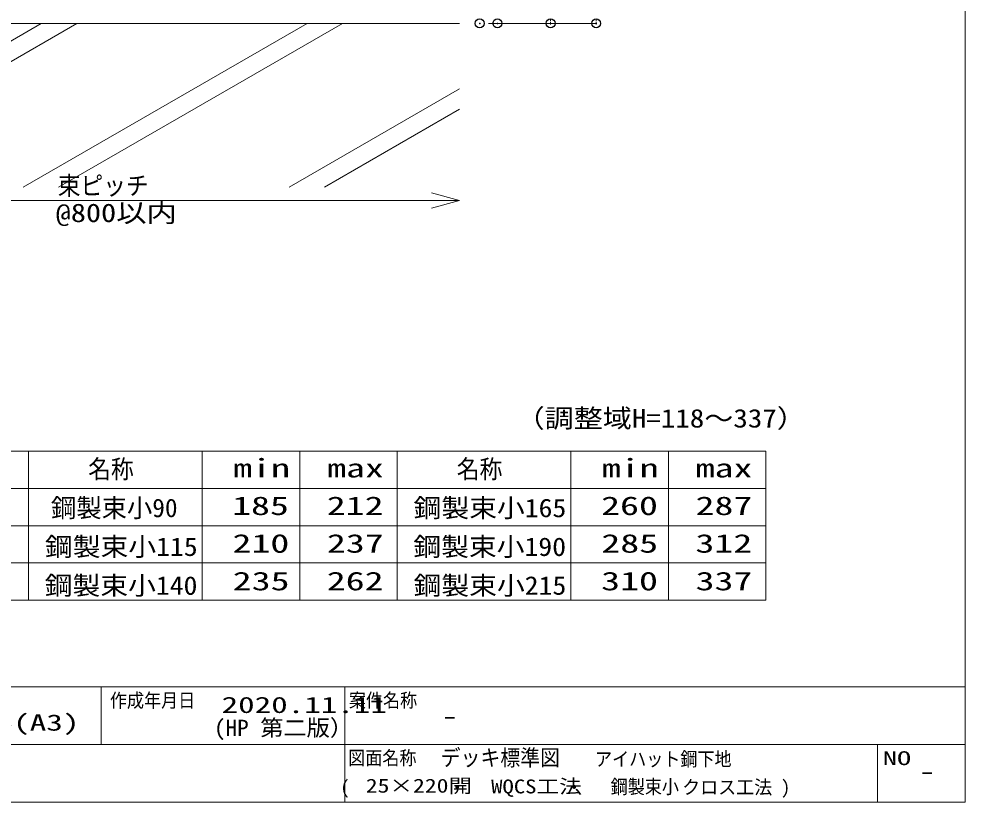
# Model space of a CAD drawing. Units: millimetres, scale not verified. Extents: x -4131 to 4169, y -981 to 998.
# Drawn here: x 1535 to 2069, y -981 to -539 of the extents above; entities that cross this region are included whole.
import ezdxf
from ezdxf.enums import TextEntityAlignment as Align

# ---------------------------------------------------------------- set-up
doc = ezdxf.new("R2010")
doc.units = ezdxf.units.MM
doc.header["$LTSCALE"] = 10
doc.header["$PDMODE"] = 32
doc.header["$PDSIZE"] = 5
for name, color, linetype, lineweight in [('0-0_図枠', 7, 'Continuous', 9), ('0-2_文字', 4, 'Continuous', 9), ('0-3_寸法', 7, 'Continuous', 9), ('0-4_一般', 4, 'Continuous', 9), ('0-6_0', 7, 'Continuous', 9)]:
    doc.layers.add(name, color=color, linetype=linetype, lineweight=lineweight)
doc.layers.add('0-7_DEFPOINTS', color=7, linetype='Continuous')
doc.styles.add('ＭＳ ゴシック', font='')
doc.styles.get('ＭＳ ゴシック').set_extended_font_data('MS Gothic')

# ---------------------------------------------------------------- blocks, each defined once
blk = doc.blocks.new('シンボル-35')
at = {"layer": '0-0_図枠', "style": 'ＭＳ ゴシック'}
for s, width, p in [('2020.11.11', 1.5, (35.3, 32.9)), ('(HP 第二版）', 1.05, (-7.7, -96.3))]:
    blk.add_text(s, height=91.42, dxfattribs=dict(at, width=width)).set_placement(p, align=Align.BOTTOM_LEFT)
blk = doc.blocks.new('グループ-33-1')
at = {"layer": '0-3_寸法', "color": 4}
blk.add_line((18661.6, -3495.4), (11521.6, -3495.4), dxfattribs=at)
blk.add_lwpolyline([(18502.9, -3452.8), (18661.6, -3495.4), (18502.9, -3537.9)], dxfattribs=at)
at = {"layer": '0-3_寸法', "color": 4, "style": 'ＭＳ ゴシック'}
for s, width, p in [('束ピッチ', 0.9, (16394.6, -3494.8)), ('@800以内', 1.2, (16382.8, -3648.7))]:
    blk.add_text(s, height=104.5, dxfattribs=dict(at, width=width)).set_placement(p, align=Align.BOTTOM_LEFT)
blk = doc.blocks.new('_DOT')
at = {"layer": '0-6_0'}
for p, q in [((-5, 0), (-10, 0)), ((-2.5, 0), (2.5, 0))]:
    blk.add_line(p, q, dxfattribs=at)

msp = doc.modelspace()

# ---------------------------------------------------------------- linework, layer by layer
at = {"layer": '0-0_図枠'}
for p, q in [((1581.55, -948.29), (1581.55, -915.79)), ((1719.05, -915.79), (1719.05, -980.79)), ((1444.05, -948.29), (1719.05, -948.29)), ((1719.05, -948.29), (2069.05, -948.29)), ((2019.6, -948.29), (2019.6, -980.79))]:
    msp.add_line(p, q, dxfattribs=at)
at = {"layer": '0-0_図枠', "color": 5}
for points in [[(69.05, 384.21), (2069.05, 384.21), (2069.05, -915.79), (69.05, -915.79)], [(69.05, -915.79), (2069.05, -915.79), (2069.05, -980.79), (69.05, -980.79)]]:
    msp.add_lwpolyline(points, close=True, dxfattribs=at)
at = {"layer": '0-2_文字', "color": 3}
for p, q in [((1332.42, -782.76), (1956.58, -782.76)), ((1540.58, -782.76), (1540.58, -866.76)), ((1638.58, -782.76), (1638.58, -866.76)), ((1748.58, -782.76), (1748.58, -866.76)), ((1846.58, -782.76), (1846.58, -866.76)), ((1956.58, -782.76), (1956.58, -866.76)), ((1332.42, -803.76), (1956.58, -803.76)), ((1332.42, -866.76), (1956.58, -866.76))]:
    msp.add_line(p, q, dxfattribs=at)
at = {"layer": '0-2_文字'}
for p, q in [((1693.65, -782.76), (1693.65, -866.76)), ((1901.65, -782.76), (1901.65, -866.76)), ((1332.42, -824.76), (1956.58, -824.76)), ((1332.42, -845.76), (1956.58, -845.76))]:
    msp.add_line(p, q, dxfattribs=at)
at = {"layer": '0-3_寸法'}
for p, q in [((1800.17, -541.14), (1835.17, -541.14)), ((1810.17, -541.14), (1860.88, -541.14))]:
    msp.add_line(p, q, dxfattribs=at)
at = {"layer": '0-4_一般', "color": 3}
msp.add_line((1069.81, -541.14), (1783.81, -541.14), dxfattribs=at)
at = {"layer": '0-4_一般'}
for p, q in [((1547.81, -541.14), (1387.6, -633.64)), ((1567.81, -541.14), (1407.6, -633.64)), ((1697.81, -541.14), (1537.6, -633.64)), ((1717.81, -541.14), (1557.6, -633.64)), ((1783.81, -578.09), (1687.6, -633.64)), ((1783.81, -589.64), (1707.6, -633.64))]:
    msp.add_line(p, q, dxfattribs=at)
at = {"layer": '0-7_DEFPOINTS'}
for p in [(1795.17, -541.14), (1805.17, -541.14), (1835.17, -541.14), (1860.88, -541.14)]:
    msp.add_point(p, dxfattribs=at)

# ---------------------------------------------------------------- block references
at = {"layer": '0-0_図枠', "xscale": 0.1, "yscale": 0.1}
msp.add_blockref('シンボル-35', (1646, -936.53), dxfattribs=at)
at = {"layer": '0-3_寸法', "xscale": 0.2503723, "yscale": 0.2503723, "rotation": 270}
for p in [(1835.17, -541.14), (1860.88, -541.14)]:
    msp.add_blockref('_DOT', p, dxfattribs=at)
at = {"layer": '0-3_寸法', "xscale": 0.1, "yscale": 0.1}
msp.add_blockref('グループ-33-1', (-82.35, -291.6), dxfattribs=at)

# ---------------------------------------------------------------- texts
at = {"layer": '0-0_図枠', "color": 1, "style": 'ＭＳ ゴシック', "width": 0.9}
for s, p in [('案件名称', (1721.35, -929.62)), ('作成年月日', (1586.51, -929.66)), ('図面名称', (1720.97, -962.12))]:
    msp.add_text(s, height=7.845, dxfattribs=at).set_placement(p, align=Align.BOTTOM_LEFT)
at = {"layer": '0-0_図枠', "style": 'ＭＳ ゴシック'}
for s, height, width, p in [('S=1:5(A3)', 9.142, 1.5, (1485.31, -943.21)), ('-', 9.14, 1.5, (1773.68, -939.41)), (' デッキ標準図', 9.142, 0.9, (1767.56, -963.02)), ('アイハット鋼下地', 7.845, 0.9, (1860.24, -962.77)), ('NO', 7.836, 1.5, (2022.66, -962.28)), ('-', 9.14, 1.5, (2042.98, -970.74)), ('(  \u3000   \u3000\u3000・ \u3000\u3000\u3000\u3000\u3000・ \u3000\u3000\u3000\u3000\u3000クロス工法 )', 7.836, 0.95, (1716.61, -978.65)), ('25×220開', 7.836, 1.25, (1730.91, -977.81)), ('WQCS工法', 7.836, 1.2, (1801.63, -978.23)), ('鋼製束小', 7.845, 0.9, (1869.08, -978.4))]:
    msp.add_text(s, height=height, dxfattribs=dict(at, width=width)).set_placement(p, align=Align.BOTTOM_LEFT)
at = {"layer": '0-2_文字', "style": 'ＭＳ ゴシック'}
for s, height, width, p in [('（調整域H=118～337）', 10.45, 1.15, (1815.45, -772.47)), ('名称', 10.48, 0.9, (1574.24, -801.18)), ('min', 10.48, 1.5, (1656.02, -800.63)), ('max', 10.48, 1.5, (1709.03, -800.63)), ('名称', 10.48, 0.9, (1782.24, -801.18)), ('min', 10.48, 1.5, (1864.02, -800.63)), ('max', 10.48, 1.5, (1917.03, -800.63)), ('185', 10.48, 1.5, (1655.44, -821.88)), ('212', 10.48, 1.5, (1708.86, -821.88)), ('鋼製束小165', 10.45, 1.1, (1757.86, -823.08)), ('260', 10.48, 1.5, (1863.66, -821.88)), ('287', 10.48, 1.5, (1916.95, -821.88)), ('鋼製束小115', 10.45, 1.1, (1549.86, -844.97)), ('210', 10.48, 1.5, (1655.66, -843.14)), ('237', 10.48, 1.5, (1708.95, -843.14)), ('鋼製束小190', 10.45, 1.1, (1757.72, -844.97)), ('285', 10.48, 1.5, (1863.8, -843.14)), ('312', 10.48, 1.5, (1916.89, -843.14)), ('鋼製束小140', 10.45, 1.1, (1549.72, -866.87)), ('235', 10.48, 1.5, (1655.8, -864.39)), ('262', 10.48, 1.5, (1708.86, -864.39)), ('鋼製束小215', 10.45, 1.1, (1757.86, -866.87)), ('310', 10.48, 1.5, (1863.68, -864.39)), ('337', 10.48, 1.5, (1916.97, -864.39))]:
    msp.add_text(s, height=height, dxfattribs=dict(at, width=width)).set_placement(p, align=Align.BOTTOM_LEFT)
msp.add_text('鋼製束小90', height=10.48, dxfattribs=at).set_placement((1553.25, -823.08), align=Align.BOTTOM_LEFT)

doc.saveas('drawing.dxf')
